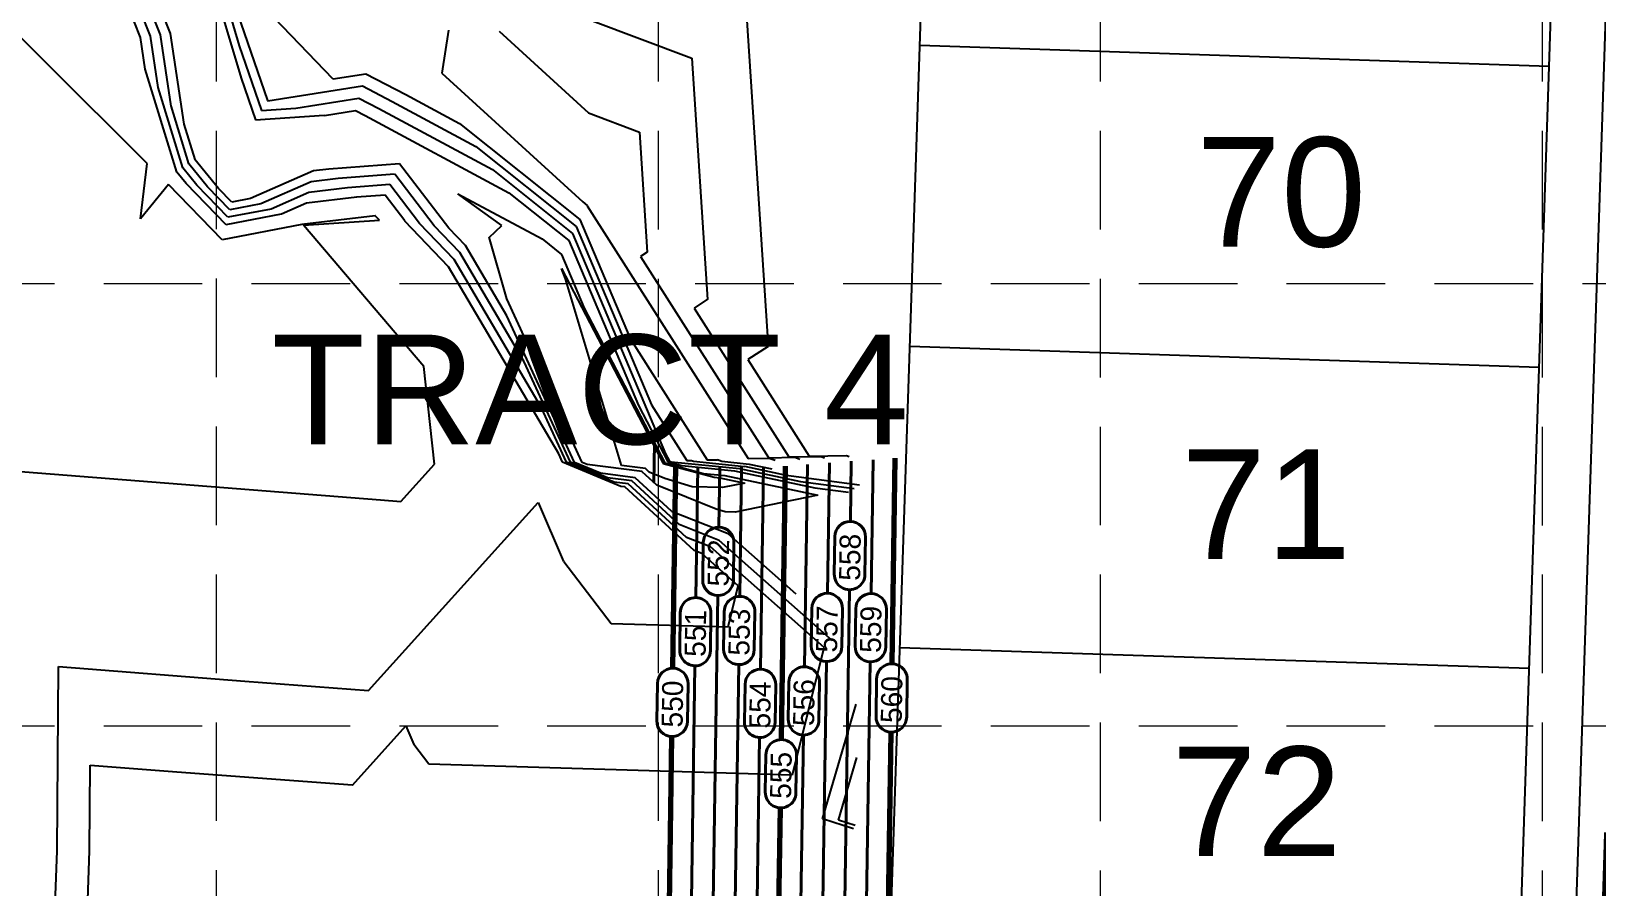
# Model space of a CAD drawing. Header units: feet. Extents: x 10084 to 13321, y 3329 to 8503.
# Drawn here: x 11911 to 12196.9, y 6451.7 to 6607.9 of the extents above; entities that cross this region are included whole.
import ezdxf
from ezdxf.enums import TextEntityAlignment as Align

# ---------------------------------------------------------------- set-up
doc = ezdxf.new("R2010")
doc.units = ezdxf.units.FT
doc.header["$LTSCALE"] = 40
doc.header["$MEASUREMENT"] = 0
for name, pattern in [('( Dashdot )', [1.001, 0.5, -0.25, 0.001, -0.25]), ('DASHED', [0.75, 0.5, -0.25]), ('HIDDEN', [0.375, 0.25, -0.125])]:
    doc.linetypes.add(name, pattern=pattern)
for name, color, linetype in [('CONT-L', 55, 'Continuous'), ('CURB', 4, 'Continuous'), ('GRID', 254, 'DASHED'), ('Level 1', 7, 'Continuous'), ('LOT', 7, 'Continuous'), ('NAME', 6, 'Continuous'), ('ROW', 3, '( Dashdot )')]:
    doc.layers.add(name, color=color, linetype=linetype)
doc.styles.get("Standard").update_dxf_attribs({"font": 'ARIAL.TTF'})
doc.styles.add('Style-CB101', font='CB101.shx')

msp = doc.modelspace()

# ---------------------------------------------------------------- linework, layer by layer
at = {"layer": 'CONT-L', "color": 5, "extrusion": (-0.705765, -0.708446, 0), "elevation": -13085.53}
msp.add_lwpolyline([(3806.7, 556), (3754.47, 556)], dxfattribs=at)
at = {"layer": 'CONT-L', "color": 5, "extrusion": (0.958444, 0.285282, 0)}
for points, elevation in [([(2935.51, 551), (2916.13, 551)], 13335.44), ([(2934.7, 552), (2921.91, 552)], 13336.8)]:
    msp.add_lwpolyline(points, dxfattribs=dict(at, elevation=elevation))
at = {"layer": 'CONT-L', "color": 5, "extrusion": (0.92989, 0.367837, 0)}
for points, elevation in [([(1753.6, 551), (1762.57, 551)], 13530.05), ([(1754.49, 553), (1759.57, 553)], 13526.47), ([(1754.93, 554), (1758.08, 554)], 13524.68)]:
    msp.add_lwpolyline(points, dxfattribs=dict(at, elevation=elevation))
at = {"layer": 'CONT-L', "color": 5, "extrusion": (0.721125, 0.692805, 0)}
for points, elevation in [([(-3509.16, 554), (-3531.33, 554)], 13201.02), ([(-3525.87, 553), (-3525.98, 553)], 13189.64)]:
    msp.add_lwpolyline(points, dxfattribs=dict(at, elevation=elevation))
at = {"layer": 'CONT-L', "color": 5}
for points, elevation in [([(12041.25, 6616.43), (12045.54, 6550.36)], 559), ([(11934.59, 6607.27), (11932, 6613.8)], 552), ([(11948.66, 6611.16), (11954.12, 6595.26)], 553), ([(11949, 6605.23), (11953.06, 6593.43)], 552), ([(11937.6, 6582.17), (11931.82, 6600.95)], 554), ([(11972.1, 6600.15), (11979.38, 6596.35)], 554), ([(11954.2, 6595.18), (11971.48, 6597.92)], 553), ([(11971.48, 6597.92), (11976.93, 6595.07)], 553), ([(11939.81, 6583.72), (11936.57, 6594.26)], 552), ([(11979.38, 6596.35), (11989.18, 6591.08)], 554), ([(11951.96, 6591.7), (11964.52, 6592.55)], 551), ([(11953.06, 6593.43), (11959.33, 6593.86)], 552), ([(11972.01, 6592.51), (11998.24, 6578.42)], 551), ([(12022.06, 6589.49), (12023.48, 6567.56)], 557), ([(11941.25, 6579.79), (11938.7, 6582.95)], 553), ([(11943.22, 6579.51), (11939.81, 6583.72)], 552), ([(11945.18, 6579.22), (11940.91, 6584.5)], 551), ([(11984.6, 6572.38), (11977.37, 6581.8)], 552), ([(11995.22, 6582.64), (12009.84, 6570.98)], 552), ([(11936.07, 6579.93), (11930.98, 6573.63)], 556), ([(11946.93, 6573.95), (11941.25, 6579.79)], 553), ([(11947.64, 6576.69), (11945.18, 6579.22)], 551), ([(11961.7, 6578.48), (11954.8, 6575.44)], 553), ([(11975.61, 6578), (11970.42, 6577.61)], 554), ([(11979.25, 6573.27), (11975.61, 6578)], 554), ([(11981.93, 6572.83), (11976.49, 6579.9)], 553), ([(11956.67, 6574.5), (11946.57, 6572.58)], 554), ([(11954.8, 6575.44), (11946.93, 6573.95)], 553), ([(12012.52, 6576.1), (12012.54, 6576.03)], 556), ([(11960.42, 6572.6), (11945.86, 6569.84)], 556), ([(11960.43, 6572.61), (11960.42, 6572.6)], 556), ([(11982.72, 6546.68), (11960.71, 6572.49)], 556), ([(11973.85, 6574.21), (11973.79, 6574.2)], 556), ([(11974.58, 6573.44), (11973.89, 6574.15)], 556), ([(11989.25, 6567.51), (11984.6, 6572.38)], 552), ([(12010.51, 6572.26), (12024.25, 6539.71)], 553), ([(12011.18, 6573.54), (12020.35, 6551.81)], 554), ([(12004.28, 6569.99), (12007.84, 6567.14)], 549), ([(12001.01, 6547.54), (11989.25, 6567.51)], 552), ([(12007.84, 6567.14), (12011.98, 6557.33)], 549), ([(12034.51, 6558.96), (12032.04, 6557.36)], 558), ([(12032.04, 6557.36), (12049.33, 6530.19)], 558), ([(12020.35, 6551.81), (12034.45, 6529.66)], 554), ([(12041.83, 6547.96), (12053.05, 6530.32)], 559), ([(11978.48, 6522.06), (11984.62, 6528.87)], 556), ([(12008.03, 6529.23), (12007.34, 6530.74)], 554), ([(12012.52, 6528.8), (12011.61, 6529.18)], 549), ([(12022.54, 6527.5), (12012.52, 6528.8)], 549), ([(12026.69, 6529.09), (12033.74, 6527.18)], 549), ([(12026.83, 6530.74), (12027.53, 6529.4)], 552), ([(12027.53, 6529.4), (12027.86, 6529.31)], 552), ([(12027.86, 6529.31), (12040.33, 6528.05)], 552), ([(12029.82, 6528.6), (12039.43, 6527.63)], 551), ([(12031.95, 6529.41), (12041.22, 6528.47)], 553), ([(12034.45, 6529.66), (12036.3, 6529.69)], 554), ([(12041.89, 6529.92), (12045.74, 6529.99)], 556), ([(12042.12, 6528.89), (12046.25, 6528.02)], 554), ([(12045.74, 6529.99), (12046.87, 6529.58)], 556), ([(12055.18, 6530.29), (12055.88, 6530.03)], 558), ([(11904.33, 6527.88), (11974.79, 6522.34)], 556), ([(12026.69, 6526.28), (12023.86, 6527.41)], 548), ([(12037.64, 6526.79), (12054.64, 6523.22)], 549), ([(12040.33, 6528.05), (12051.46, 6525.71)], 552), ([(12051.46, 6525.71), (12061.26, 6524.44)], 552), ([(12032.03, 6513.12), (12019.41, 6524.71)], 554), ([(12030.67, 6515.5), (12020.03, 6525.26)], 553), ([(12036.1, 6520.68), (12025.22, 6525.03)], 549), ([(12041.29, 6525.42), (12037.26, 6524.59)], 548), ([(12039.55, 6520.13), (12037.73, 6520.18)], 549), ([(12036.64, 6514.95), (12029.31, 6517.88)], 552), ([(12057.32, 6496.62), (12036.64, 6514.95)], 552), ([(12050.7, 6505.11), (12038.24, 6516.15)], 551), ([(12040.11, 6506.64), (12033.44, 6512.55)], 554), ([(12055.77, 6495.38), (12035.04, 6513.75)], 553), ([(12008.23, 6511.12), (12016.88, 6499.8)], 554), ([(12038.25, 6499.16), (12040.11, 6506.64)], 554), ([(11915.97, 6491.92), (11950.01, 6489.24)], 554), ([(12055.47, 6464.15), (12061.61, 6485.07)], 552), ([(11979.42, 6481.12), (11980.89, 6477.72)], 553), ([(11921.78, 6473.94), (11937.62, 6472.7)], 553)]:
    msp.add_lwpolyline(points, dxfattribs=dict(at, elevation=elevation))
at = {"layer": 'CONT-L', "color": 5, "extrusion": (-0.353422, -0.935464, 0)}
for points, elevation in [([(8901.63, 558), (8921.55, 558)], -10429.08), ([(8907.4, 557), (8917.34, 557)], -10413.09)]:
    msp.add_lwpolyline(points, dxfattribs=dict(at, elevation=elevation))
at = {"layer": 'CONT-L', "color": 5, "extrusion": (0.988633, 0.150349, 0)}
for points, elevation in [([(4731.98, 554), (4737.87, 554)], 12788.64), ([(4728.31, 553), (4737.84, 553)], 12790.48), ([(4724.64, 552), (4737.8, 552)], 12792.33), ([(4720.98, 551), (4737.77, 551)], 12794.17)]:
    msp.add_lwpolyline(points, dxfattribs=dict(at, elevation=elevation))
at = {"layer": 'CONT-L', "color": 5, "extrusion": (0.988837, -0.149002, 0), "elevation": 10868.74}
msp.add_lwpolyline([(8320.45, 556), (8312.5, 556)], dxfattribs=at)
at = {"layer": 'CONT-L', "color": 5, "extrusion": (0.674558, 0.738222, 0), "elevation": 12970.41}
msp.add_lwpolyline([(-4398.66, 557), (-4420.72, 557)], dxfattribs=at)
at = {"layer": 'CONT-L', "color": 5, "extrusion": (0.997902, 0.064749, 0), "elevation": 12433.94}
msp.add_lwpolyline([(5810.07, 558), (5765.97, 558)], dxfattribs=at)
at = {"layer": 'CONT-L', "color": 5, "extrusion": (0.156275, -0.987714, 0)}
for points, elevation in [([(12850.38, 554), (12856.45, 554)], -4648.11), ([(12842.85, 552), (12854.51, 552)], -4643.89), ([(12847.78, 551), (12853.54, 551)], -4641.79)]:
    msp.add_lwpolyline(points, dxfattribs=dict(at, elevation=elevation))
at = {"layer": 'CONT-L', "color": 5, "extrusion": (-0.674558, -0.738222, 0), "elevation": -12957.69}
msp.add_lwpolyline([(4396.07, 556), (4430.93, 556)], dxfattribs=at)
at = {"layer": 'CONT-L', "color": 5, "extrusion": (0.955765, 0.294132, 0)}
for points, elevation in [([(2780.2, 553), (2795.53, 553)], 13346.85), ([(2781.03, 551), (2787.74, 551)], 13349.42)]:
    msp.add_lwpolyline(points, dxfattribs=dict(at, elevation=elevation))
at = {"layer": 'CONT-L', "color": 5, "extrusion": (0.94571, 0.325011, 0), "elevation": 13445.47}
msp.add_lwpolyline([(2357.37, 551), (2349.32, 551)], dxfattribs=at)
at = {"layer": 'CONT-L', "color": 5, "extrusion": (-0.463062, -0.886326, 0)}
for points, elevation in [([(7555.86, 552), (7559.95, 552)], -11389.17), ([(7556.34, 551), (7558.36, 551)], -11386.9)]:
    msp.add_lwpolyline(points, dxfattribs=dict(at, elevation=elevation))
at = {"layer": 'CONT-L', "color": 5, "extrusion": (0.473267, 0.880919, 0)}
for points, elevation in [([(-7429.47, 553), (-7446.81, 553)], 11478.01), ([(-7427.91, 552), (-7451.46, 552)], 11475.72)]:
    msp.add_lwpolyline(points, dxfattribs=dict(at, elevation=elevation))
at = {"layer": 'CONT-L', "color": 5, "extrusion": (-0.62344, -0.781871, 0)}
for points, elevation in [([(5264.85, 554), (5292.98, 554)], -12627.91), ([(5269.84, 553), (5293.26, 553)], -12626.5), ([(5291.42, 556), (5292.43, 556)], -12630.75)]:
    msp.add_lwpolyline(points, dxfattribs=dict(at, elevation=elevation))
at = {"layer": 'CONT-L', "color": 5, "extrusion": (0.99333, -0.115305, 0), "elevation": 11093.43}
msp.add_lwpolyline([(7905.49, 556), (7915.68, 556)], dxfattribs=at)
at = {"layer": 'CONT-L', "color": 5, "extrusion": (0.07462, -0.997212, 0)}
for points, elevation in [([(12436.13, 551), (12423.22, 551)], -5671.53), ([(12435.11, 552), (12424.77, 552)], -5669.7), ([(12434.09, 553), (12426.32, 553)], -5667.87)]:
    msp.add_lwpolyline(points, dxfattribs=dict(at, elevation=elevation))
at = {"layer": 'CONT-L', "color": 5, "extrusion": (0.793069, 0.609132, 0)}
for points, elevation in [([(-2089.83, 551), (-2075.01, 551)], 13509.92), ([(-2079.92, 556), (-2079.85, 556)], 13500.65)]:
    msp.add_lwpolyline(points, dxfattribs=dict(at, elevation=elevation))
at = {"layer": 'CONT-L', "color": 5, "extrusion": (0.777486, 0.6289, 0), "elevation": 13420.85}
msp.add_lwpolyline([(-2392.7, 554), (-2390, 554)], dxfattribs=at)
at = {"layer": 'CONT-L', "color": 5, "extrusion": (0.717551, 0.696506, 0)}
for points, elevation in [([(-3604.7, 554), (-3594.25, 554)], 13150.12), ([(-3606.17, 556), (-3592.11, 556)], 13147.7), ([(-3603.23, 552), (-3597.39, 552)], 13152.53)]:
    msp.add_lwpolyline(points, dxfattribs=dict(at, elevation=elevation))
at = {"layer": 'CONT-L', "color": 5, "extrusion": (0.402446, -0.915444, 0), "elevation": -1211.53}
msp.add_lwpolyline([(13600.09, 551), (13587.54, 551)], dxfattribs=at)
at = {"layer": 'CONT-L', "color": 5, "extrusion": (-0.402446, 0.915444, 0)}
for points, elevation in [([(-13598.92, 552), (-13588.87, 552)], 1209.9), ([(-13596.57, 554), (-13591.54, 554)], 1206.66)]:
    msp.add_lwpolyline(points, dxfattribs=dict(at, elevation=elevation))
at = {"layer": 'CONT-L', "color": 5, "extrusion": (0.118903, -0.992906, 0)}
for points, elevation in [([(12664.67, 552), (12659.69, 552)], -5111.41), ([(12663.2, 551), (12660.34, 551)], -5113.31), ([(12667.61, 554), (12658.39, 554)], -5107.63), ([(12666.14, 553), (12659.04, 553)], -5109.52), ([(12670.54, 556), (12657.09, 556)], -5103.84)]:
    msp.add_lwpolyline(points, dxfattribs=dict(at, elevation=elevation))
at = {"layer": 'CONT-L', "color": 5, "extrusion": (0.186247, -0.982503, 0)}
for points, elevation in [([(12966.95, 551), (12963.48, 551)], -4236.41), ([(12968.62, 552), (12962.87, 552)], -4235.13)]:
    msp.add_lwpolyline(points, dxfattribs=dict(at, elevation=elevation))
at = {"layer": 'CONT-L', "color": 5, "extrusion": (0.586276, 0.810111, 0), "elevation": 12357.92}
msp.add_lwpolyline([(-5865.63, 549), (-5855.7, 549)], dxfattribs=at)
at = {"layer": 'CONT-L', "color": 5, "extrusion": (-0.473267, -0.880919, 0), "elevation": -11468.86}
msp.add_lwpolyline([(7448, 549), (7465.43, 549)], dxfattribs=at)
at = {"layer": 'CONT-L', "color": 5, "extrusion": (0.62344, 0.781871, 0), "elevation": 12623.66}
msp.add_lwpolyline([(-5279.82, 551), (-5293.81, 551)], dxfattribs=at)
at = {"layer": 'CONT-L', "color": 5, "extrusion": (0.843612, 0.536954, 0)}
for points, elevation in [([(-902.56, 556), (-957.22, 556)], 13664.95), ([(-915.59, 557), (-959.1, 557)], 13668.16), ([(-939.49, 553), (-951.56, 553)], 13655.32)]:
    msp.add_lwpolyline(points, dxfattribs=dict(at, elevation=elevation))
at = {"layer": 'CONT-L', "color": 5, "extrusion": (0.06827, -0.997667, 0), "elevation": -5740.59}
msp.add_lwpolyline([(12381.51, 556), (12395.41, 556)], dxfattribs=at)
at = {"layer": 'CONT-L', "color": 5, "extrusion": (0.724128, 0.689666, 0)}
for points, elevation in [([(-3513.33, 554), (-3501.8, 554)], 13207.86), ([(-3513.1, 553), (-3503.96, 553)], 13209.5), ([(-3512.64, 551), (-3508.3, 551)], 13212.77)]:
    msp.add_lwpolyline(points, dxfattribs=dict(at, elevation=elevation))
at = {"layer": 'CONT-L', "color": 5, "extrusion": (0.671217, -0.741261, 0), "elevation": 3180.69}
msp.add_lwpolyline([(13301.21, 549), (13304.39, 549)], dxfattribs=at)
at = {"layer": 'CONT-L', "color": 5, "extrusion": (0.861617, 0.507559, 0)}
for points, elevation in [([(-440.91, 551), (-425.99, 551)], 13665.08), ([(-458.6, 553), (-427.18, 553)], 13662), ([(-467.44, 554), (-427.77, 554)], 13660.46)]:
    msp.add_lwpolyline(points, dxfattribs=dict(at, elevation=elevation))
at = {"layer": 'CONT-L', "color": 5, "extrusion": (0.960973, 0.276644, 0), "elevation": 13344.11}
msp.add_lwpolyline([(2983.95, 549), (2995.63, 549)], dxfattribs=at)
at = {"layer": 'CONT-L', "color": 5, "extrusion": (0.921311, 0.388827, 0)}
for points, elevation in [([(1383.25, 551), (1350.58, 551)], 13618.66), ([(1384.16, 552), (1340.49, 552)], 13619.77)]:
    msp.add_lwpolyline(points, dxfattribs=dict(at, elevation=elevation))
at = {"layer": 'CONT-L', "color": 5, "extrusion": (0.543144, -0.839639, 0)}
for points, elevation in [([(13662.52, 557), (13661.05, 557)], 1016.11), ([(13671.7, 559), (13667.28, 559)], 1042.53)]:
    msp.add_lwpolyline(points, dxfattribs=dict(at, elevation=elevation))
at = {"layer": 'CONT-L', "color": 5, "extrusion": (0.936463, 0.350767, 0), "elevation": 13547.56}
msp.add_lwpolyline([(1933.49, 548), (1935.56, 548)], dxfattribs=at)
at = {"layer": 'CONT-L', "color": 5, "extrusion": (0.886939, 0.461887, 0)}
for points, elevation in [([(276.14, 548), (235.97, 548)], 13682.34), ([(267.78, 549), (235.93, 549)], 13682.64), ([(247.48, 551), (235.86, 551)], 13683.23)]:
    msp.add_lwpolyline(points, dxfattribs=dict(at, elevation=elevation))
at = {"layer": 'CONT-L', "color": 5, "extrusion": (0.957701, 0.287766, 0), "elevation": 13389.14}
msp.add_lwpolyline([(2793.86, 548), (2829.42, 548)], dxfattribs=at)
at = {"layer": 'CONT-L', "color": 5, "extrusion": (0.908136, 0.418674, 0)}
for points, elevation in [([(900.43, 549), (933.34, 549)], 13641.78), ([(901.05, 551), (930.5, 551)], 13640.49), ([(901.36, 552), (921.54, 552)], 13639.84), ([(901.66, 553), (912.59, 553)], 13639.2)]:
    msp.add_lwpolyline(points, dxfattribs=dict(at, elevation=elevation))
at = {"layer": 'CONT-L', "color": 5, "extrusion": (0.994409, 0.105596, 0), "elevation": 12607.03}
msp.add_lwpolyline([(5226.84, 556), (5244.76, 556)], dxfattribs=at)
at = {"layer": 'CONT-L', "color": 5, "extrusion": (-0.384116, -0.923285, 0)}
for points, elevation in [([(8590.37, 554), (8578.85, 554)], -10640.81), ([(8588.93, 553), (8579.52, 553)], -10641.08), ([(8587.49, 552), (8580.18, 552)], -10641.34), ([(8586.05, 551), (8580.85, 551)], -10641.61)]:
    msp.add_lwpolyline(points, dxfattribs=dict(at, elevation=elevation))
at = {"layer": 'CONT-L', "color": 5, "extrusion": (-0.128637, -0.991692, 0)}
for points, elevation in [([(11083.52, 548), (11079.14, 548)], -8020.45), ([(11081.87, 551), (11075.51, 551)], -8018.54), ([(11081.32, 552), (11076.84, 552)], -8017.91), ([(11080.77, 553), (11078.16, 553)], -8017.28), ([(11080.23, 554), (11079.48, 554)], -8016.64)]:
    msp.add_lwpolyline(points, dxfattribs=dict(at, elevation=elevation))
at = {"layer": 'CONT-L', "color": 5, "extrusion": (-0.260646, -0.965434, 0)}
for points, elevation in [([(9908.96, 548), (9918.58, 548)], -9437.95), ([(9909.68, 551), (9912.35, 551)], -9438.46)]:
    msp.add_lwpolyline(points, dxfattribs=dict(at, elevation=elevation))
at = {"layer": 'CONT-L', "color": 5, "extrusion": (0.018117, -0.999836, 0)}
for points, elevation in [([(12147.05, 553), (12147.9, 553)], -6310.5), ([(12161.94, 557), (12166.79, 557)], -6310.75), ([(12165.66, 558), (12171.51, 558)], -6310.82), ([(12169.38, 559), (12176.23, 559)], -6310.88)]:
    msp.add_lwpolyline(points, dxfattribs=dict(at, elevation=elevation))
at = {"layer": 'CONT-L', "color": 5, "extrusion": (-0.343656, -0.939096, 0)}
for points, elevation in [([(9054.89, 553), (9055.28, 553)], -10266.59), ([(9059.27, 554), (9060.12, 554)], -10268.35), ([(9072.41, 557), (9073.39, 557)], -10273.64), ([(9081.17, 559), (9081.69, 559)], -10277.17)]:
    msp.add_lwpolyline(points, dxfattribs=dict(at, elevation=elevation))
at = {"layer": 'CONT-L', "color": 5, "extrusion": (-0.100056, -0.994982, 0)}
for points, elevation in [([(11323.39, 554), (11328.44, 554)], -7701.02), ([(11320.27, 549), (11324.19, 549)], -7698.48), ([(11322.29, 548), (11323.34, 548)], -7697.97)]:
    msp.add_lwpolyline(points, dxfattribs=dict(at, elevation=elevation))
at = {"layer": 'CONT-L', "color": 5, "extrusion": (-0.676365, -0.736567, 0)}
for points, elevation in [([(4451.92, 552), (4440.18, 552)], -12937.05), ([(4441.46, 548), (4440.51, 548)], -12940.39)]:
    msp.add_lwpolyline(points, dxfattribs=dict(at, elevation=elevation))
at = {"layer": 'CONT-L', "color": 5, "extrusion": (0.676365, 0.736567, 0)}
for points, elevation in [([(-4449.31, 551), (-4440.26, 551)], 12937.89), ([(-4444.08, 549), (-4440.43, 549)], 12939.56)]:
    msp.add_lwpolyline(points, dxfattribs=dict(at, elevation=elevation))
at = {"layer": 'CONT-L', "color": 5, "extrusion": (0.295849, 0.955235, 0), "elevation": 9792.21}
msp.add_lwpolyline([(-9562.73, 548), (-9557.52, 548)], dxfattribs=at)
at = {"layer": 'CONT-L', "color": 5, "extrusion": (-0.205611, -0.978634, 0)}
for points, elevation in [([(10437.67, 548), (10442.31, 548)], -8861.82), ([(10441.62, 553), (10449.42, 553)], -8864.8)]:
    msp.add_lwpolyline(points, dxfattribs=dict(at, elevation=elevation))
at = {"layer": 'CONT-L', "color": 5, "extrusion": (0.205611, 0.978634, 0), "elevation": 8863.6}
msp.add_lwpolyline([(-10440.04, 551), (-10455, 551)], dxfattribs=at)
at = {"layer": 'CONT-L', "color": 5, "extrusion": (-0.12929, -0.991607, 0)}
for points, elevation in [([(11103.87, 553), (11117.4, 553)], -8029.89), ([(11109.34, 551), (11115.57, 551)], -8028.27)]:
    msp.add_lwpolyline(points, dxfattribs=dict(at, elevation=elevation))
at = {"layer": 'CONT-L', "color": 5, "extrusion": (-0.026788, -0.999641, 0), "elevation": -6844.7}
msp.add_lwpolyline([(11858.16, 548), (11852.57, 548)], dxfattribs=at)
at = {"layer": 'CONT-L', "color": 5, "extrusion": (0.200702, -0.979652, 0), "elevation": -3971.1}
msp.add_lwpolyline([(13118.58, 549), (13103.18, 549)], dxfattribs=at)
at = {"layer": 'CONT-L', "color": 5, "extrusion": (0.742742, -0.669578, 0)}
for points, elevation in [([(12835.17, 554), (12881.4, 554)], 4548.64), ([(12820.39, 553), (12834.95, 553)], 4558.01)]:
    msp.add_lwpolyline(points, dxfattribs=dict(at, elevation=elevation))
at = {"layer": 'CONT-L', "color": 5, "extrusion": (-0.074619, -0.997212, 0)}
for points, elevation in [([(11454.72, 556), (11458.41, 556)], -7397.71), ([(11432.47, 554), (11455.13, 554)], -7362.85), ([(11421.35, 553), (11453.49, 553)], -7345.43)]:
    msp.add_lwpolyline(points, dxfattribs=dict(at, elevation=elevation))
at = {"layer": 'CONT-L', "color": 5, "extrusion": (0.917555, 0.397609, 0), "elevation": 13607.09}
msp.add_lwpolyline([(1211.47, 554), (1199.74, 554)], dxfattribs=at)
at = {"layer": 'CONT-L', "color": 5, "extrusion": (-0.371234, -0.928539, 0)}
for points, elevation in [([(8758.97, 551), (8747.88, 551)], -10519.5), ([(8756.88, 553), (8752.17, 553)], -10516.09)]:
    msp.add_lwpolyline(points, dxfattribs=dict(at, elevation=elevation))
at = {"layer": 'CONT-L', "color": 5, "extrusion": (-0.295849, -0.955235, 0), "elevation": -9789.65}
msp.add_lwpolyline([(9569.87, 549), (9568.16, 549)], dxfattribs=at)
at = {"layer": 'CONT-L', "color": 5, "extrusion": (0.371234, 0.928539, 0), "elevation": 10514.38}
msp.add_lwpolyline([(-8755.84, 554), (-8754.32, 554)], dxfattribs=at)
at = {"layer": 'CONT-L', "color": 5, "extrusion": (-0.030269, -0.999542, 0)}
for points, elevation in [([(11814.63, 554), (11836.01, 554)], -6860.57), ([(11782.16, 553), (11848.55, 553)], -6833.93)]:
    msp.add_lwpolyline(points, dxfattribs=dict(at, elevation=elevation))
at = {"layer": 'CONT-L', "color": 5, "extrusion": (0.970329, -0.241789, 0), "elevation": 10127.55}
msp.add_lwpolyline([(9193.67, 553), (9217.61, 553)], dxfattribs=at)
at = {"layer": 'CONT-L', "color": 5, "extrusion": (0.999974, -0.007147, 0)}
for points, elevation in [([(6543.3, 554), (6576.92, 554)], 11869.26), ([(6543.34, 553), (6558.98, 553)], 11875.21)]:
    msp.add_lwpolyline(points, dxfattribs=dict(at, elevation=elevation))
at = {"layer": 'CONT-L', "color": 5, "extrusion": (0.794492, 0.607275, 0), "elevation": 13452.48}
msp.add_lwpolyline([(-2129.19, 553), (-2133.68, 553)], dxfattribs=at)
at = {"layer": 'CONT-L', "color": 5, "extrusion": (0.95956, -0.281506, 0), "elevation": 9751.13}
msp.add_lwpolyline([(9597.01, 551), (9608.91, 551)], dxfattribs=at)
at = {"layer": 'CONT-L', "color": 5, "extrusion": (-0.307439, -0.951568, 0)}
for points, elevation in [([(9490.21, 552), (9484.26, 552)], -9857.4), ([(9490.37, 551), (9487.13, 551)], -9858.07)]:
    msp.add_lwpolyline(points, dxfattribs=dict(at, elevation=elevation))
at = {"layer": 'CONT-L', "color": 5, "extrusion": (0.999305, -0.037283, 0)}
for points, elevation in [([(6867.22, 554), (6898.06, 554)], 11666.66), ([(6883.94, 553), (6898.29, 553)], 11672.6)]:
    msp.add_lwpolyline(points, dxfattribs=dict(at, elevation=elevation))
at = {"layer": 'CURB', "color": 7}
msp.add_line((12189.08, 6326.4), (12206.26, 6844.95), dxfattribs=at)
at = {"layer": 'GRID', "color": 252, "linetype": 'HIDDEN', "lineweight": 0, "ltscale": 1.8}
for p, q in [((11944.85, 3736.74), (11944.85, 8418.16)), ((12025.56, 3736.73), (12025.56, 8418.16)), ((12106.27, 3736.71), (12106.27, 8418.16)), ((12186.98, 3736.7), (12186.98, 8418.16)), ((10169.24, 6561.84), (13236.21, 6561.84)), ((10169.24, 6481.13), (13236.21, 6481.13))]:
    msp.add_line(p, q, dxfattribs=at)
at = {"layer": 'Level 1', "color": 5, "linetype": 'Continuous', "lineweight": 40}
for p, q in [((12024.69, 6525.52), (12024.79, 6532.73)), ((12040.38, 6504.73), (12040.73, 6528.52)), ((12052.19, 6491.88), (12052.74, 6528.81)), ((12056.39, 6505.3), (12056.74, 6529.11)), ((12060.58, 6518.4), (12060.75, 6529.4)), ((12064.39, 6505.24), (12064.75, 6529.69)), ((12032.38, 6504.51), (12032.73, 6528.31)), ((12036.57, 6517.36), (12036.73, 6528.41)), ((12044.18, 6491.43), (12044.73, 6528.34)), ((12058.88, 6403.37), (12060.4, 6505.95)), ((12034.95, 6408.65), (12036.38, 6504.9)), ((12030.97, 6409.73), (12032.19, 6492.06)), ((12038.94, 6407.57), (12040.19, 6492.27)), ((12054.89, 6404.16), (12056.2, 6492.84)), ((12062.9, 6405.08), (12064.2, 6492.79)), ((12042.92, 6406.55), (12044, 6478.98)), ((12050.9, 6404.96), (12052.01, 6479.42))]:
    msp.add_line(p, q, dxfattribs=at)
at = {"layer": 'Level 1', "color": 5, "linetype": 'Continuous', "lineweight": 70}
for p, q in [((12028.18, 6491.61), (12028.73, 6528.71)), ((12047.99, 6478.59), (12048.73, 6528.52)), ((12068.2, 6492.43), (12068.76, 6529.99)), ((12067.16, 6422.38), (12068.02, 6479.97)), ((12026.98, 6410.87), (12028, 6479.16)), ((12046.91, 6405.75), (12047.81, 6466.13))]:
    msp.add_line(p, q, dxfattribs=at)
at = {"layer": 'Level 1', "color": 5, "linetype": 'Continuous', "lineweight": 40, "flags": 128}
for points in [[(12039.32, 6514.52), (12039.22, 6507.66), (12039.22, 6507.66, -1), (12033.62, 6507.74), (12033.62, 6507.74), (12033.73, 6514.6), (12033.73, 6514.6, -1), (12039.32, 6514.52)], [(12063.34, 6515.56), (12063.24, 6508.71), (12063.24, 6508.71, -1), (12057.64, 6508.79), (12057.64, 6508.79), (12057.74, 6515.65), (12057.74, 6515.65, -1), (12063.34, 6515.56)], [(12035.13, 6501.67), (12035.03, 6494.82), (12035.03, 6494.82, -1), (12029.43, 6494.9), (12029.43, 6494.9), (12029.53, 6501.76), (12029.53, 6501.76, -1), (12035.13, 6501.67)], [(12043.14, 6501.89), (12043.04, 6495.03), (12043.04, 6495.03, -1), (12037.44, 6495.11), (12037.44, 6495.11), (12037.54, 6501.97), (12037.54, 6501.97, -1), (12043.14, 6501.89)], [(12059.15, 6502.46), (12059.05, 6495.6), (12059.05, 6495.6, -1), (12053.45, 6495.69), (12053.45, 6495.69), (12053.55, 6502.54), (12053.55, 6502.54, -1), (12059.15, 6502.46)], [(12067.15, 6502.4), (12067.05, 6495.54), (12067.05, 6495.54, -1), (12061.45, 6495.63), (12061.45, 6495.63), (12061.55, 6502.48), (12061.55, 6502.48, -1), (12067.15, 6502.4)], [(12030.94, 6488.77), (12030.84, 6481.92), (12030.84, 6481.92, -1), (12025.24, 6482), (12025.24, 6482), (12025.34, 6488.86), (12025.34, 6488.86, -1), (12030.94, 6488.77)], [(12046.94, 6488.59), (12046.84, 6481.73), (12046.84, 6481.73, -1), (12041.24, 6481.82), (12041.24, 6481.82), (12041.34, 6488.67), (12041.34, 6488.67, -1), (12046.94, 6488.59)], [(12054.95, 6489.03), (12054.85, 6482.18), (12054.85, 6482.18, -1), (12049.25, 6482.26), (12049.25, 6482.26), (12049.35, 6489.12), (12049.35, 6489.12, -1), (12054.95, 6489.03)], [(12070.96, 6489.59), (12070.86, 6482.73), (12070.86, 6482.73, -1), (12065.26, 6482.81), (12065.26, 6482.81), (12065.36, 6489.67), (12065.36, 6489.67, -1), (12070.96, 6489.59)], [(12050.75, 6475.75), (12050.65, 6468.89), (12050.65, 6468.89, -1), (12045.05, 6468.97), (12045.05, 6468.97), (12045.15, 6475.83), (12045.15, 6475.83, -1), (12050.75, 6475.75)]]:
    msp.add_lwpolyline(points, format="xyb", dxfattribs=at)
at = {"layer": 'LOT', "color": 7}
for p, q in [((12065.97, 6385.47), (12079.1, 6781.69)), ((12073.25, 6605.35), (12188.19, 6601.54)), ((12071.43, 6550.38), (12186.37, 6546.57)), ((12069.61, 6495.41), (12184.55, 6491.6))]:
    msp.add_line(p, q, dxfattribs=at)
at = {"layer": 'ROW', "color": 7, "linetype": 'Continuous'}
msp.add_line((12179.09, 6326.73), (12196.22, 6844.02), dxfattribs=at)

# ---------------------------------------------------------------- texts
at = {"layer": 'Level 1', "color": 5, "linetype": 'Continuous', "lineweight": 40, "style": 'Style-CB101'}
for s, rotation, p in [('552', 89.1489, (12034.49, 6506.58)), ('558', 89.1489, (12058.51, 6507.62)), ('557', 89.1489, (12054.31, 6494.52)), ('559', 89.1491, (12062.31, 6494.46)), ('551', 89.1489, (12030.3, 6493.73)), ('553', 89.1489, (12038.3, 6493.95)), ('550', 89.1489, (12026.1, 6480.83)), ('554', 89.1489, (12042.1, 6480.65)), ('556', 89.1489, (12050.11, 6481.09)), ('560', 89.1491, (12066.12, 6481.65)), ('555', 89.1489, (12045.91, 6467.81))]:
    msp.add_text(s, height=3.84, rotation=rotation, dxfattribs=at).set_placement(p, align=Align.TOP_LEFT)
at = {"layer": 'NAME', "color": 7}
msp.add_text('STONE MOUNTAIN PARKWAY', height=20, rotation=88.184, dxfattribs=at).set_placement((12205.2, 6366.92), align=Align.MIDDLE_LEFT)
for s, p in [('70', (12123.69, 6578.57)), ('TRACT 4', (11954.86, 6542.52)), ('71', (12120.95, 6521.55)), ('72', (12119.23, 6467.31))]:
    msp.add_text(s, height=20, dxfattribs=at).set_placement(p, align=Align.MIDDLE_LEFT)

doc.saveas('drawing.dxf')
